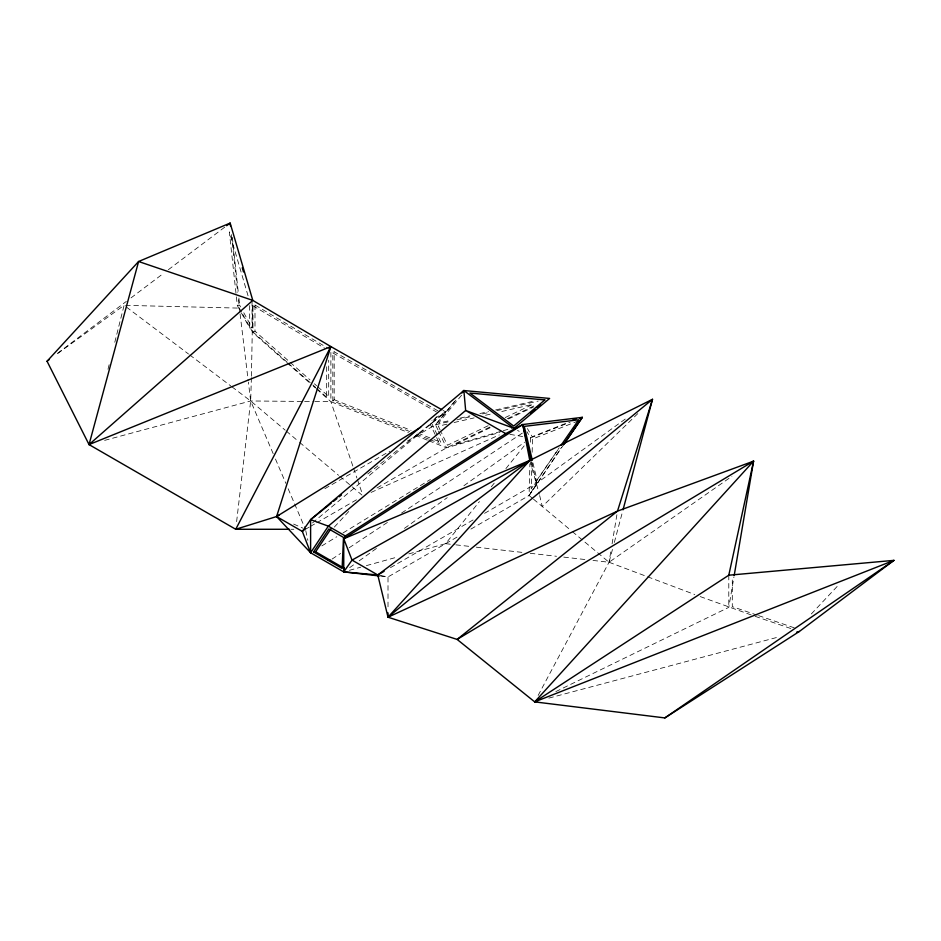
<?xml version="1.0" encoding="UTF-8"?>
<svg xmlns="http://www.w3.org/2000/svg" width="941" height="941" viewBox="0 0 941 941"><rect width="100%" height="100%" fill="white"/><g stroke="black" fill="none" stroke-linecap="round" stroke-linejoin="round"><path stroke-width="0.71" stroke-dasharray="4.71 3.53" d="M532.383 498.248L529.089 495.495L529.889 463.819M530.442 442.223L530.548 437.906L527.007 431.825M531.9 462.49L531.23 488.826L559.166 447.822M532.159 452.245L532.488 439.071L577.256 421.297M251.388 377.67L250.671 400.972L236.238 524.902M251.435 376.212L252.788 303.308M538.146 695.423L609.039 562.259L611.156 549.473M612.097 543.792L617.025 513.962M555.825 691.6L728.793 607.345L733.945 576.951M107.992 369.272L109.427 363.579M114.79 342.265L124.094 305.319L57.719 353.498M592.983 560.436L609.039 562.259L612.814 548.085M614.332 542.428L622.648 511.245M470.912 529.077L529.089 495.495L561.601 447.281M530.571 493.225L536.876 483.062M529.089 495.495L563.236 445.305M557.86 449.904L537.005 479.992L532.641 461.655M436.836 416.604L431.684 423.262L440.764 442.246L439.388 443.387L430.308 424.415L434.613 418.863M407.535 440.941L435.518 424.791L454.703 401.184M408.829 553.873L445.622 543.675L479.416 501.6M491.284 486.815L494.931 482.262M505.893 468.618L524.161 445.869M437.965 429.908L435.518 424.791L456.55 399.384M461.631 395.173L438.506 423.121L449.927 420.486M334.361 527.066L349.205 511.01M811.342 613.944L839.372 584.102M637.81 413.605L542.287 506.517L539.663 495.554M409.711 431.543L332.82 400.854L332.82 352.934L334.184 351.781L440.27 412.17M332.82 400.854L334.184 399.713L334.184 351.781M430.308 424.415L431.684 423.262M312.483 522.937L445.54 411.84L442.988 410.382M367.79 473.958L445.54 411.84L431.872 420.309M57.542 353.322L126.353 301.402M131.022 297.885L163.675 273.231M168.345 269.714L225.487 226.593M484.58 513.315L536.699 483.215L626.506 418.157M349.687 567.623L354.451 564.212M359.215 560.801L377.059 548.003M404.43 528.371L447.257 497.648M463.925 485.697L524.607 442.176M572.328 531.594L609.039 562.259L731.898 476.311M332.055 559.095L340.595 553.449M349.123 547.791L388.139 521.949M401.56 513.068L522.267 433.131L517.538 430.39M321.846 545.898L336.807 536.735M343.053 532.924L430.39 479.487M324.892 488.661L389.739 451.221M305.46 529.277L309.213 527.101M310.471 526.384L315.47 523.49M316.729 522.773L359.309 498.189M376.976 487.979L446.528 447.822L490.143 426.932M390.491 567.635L473.135 519.914M456.997 537.111L388.01 576.939L379.446 575.963M488.144 425.732L447.445 445.234L441.364 432.519M505.211 417.557L532.782 404.348L498.436 412.276M507.317 418.698L535.076 405.406M490.143 427.743L454.785 444.693L501.965 431.06M508.481 418.957L533.371 407.041M371.072 492.425L499.295 434.93M565.459 423.532L532.194 436.742L527.419 428.555M530.548 437.906L570.081 422.215M287.064 362.144L252.964 331.95L252.964 305.79L254.987 305.025L328.691 348.629M252.964 331.95L254.987 331.185L289.087 361.379M316.764 388.445L326.668 397.208L328.691 396.443L328.691 360.215M503.353 430.66L511.681 428.261M428.849 440.764L446.528 447.822L499.93 432.401M349.405 570.328L360.721 567.188M366.378 565.623L397.514 557.001M104.639 440.376L250.671 400.972L303.167 401.431M548.85 698.116L779.583 636.716M459.926 418.18L469.924 415.863M479.922 413.558L488.497 411.582M495.636 409.935L534.194 401.019M435.518 424.791L449.774 421.497M456.903 419.851L472.594 416.228M482.58 413.922L489.708 412.276M496.836 410.629L538.205 401.078M446.916 424.179L438.33 426.167L440.753 431.249M454.068 422.533L474.111 417.898M485.556 415.252L491.284 413.934M236.379 296.874L237.32 305.543L239.684 305.284L241.061 307.778M241.437 313.035L249.671 328.021L252.047 327.762L252.047 301.12M290.934 529.277L293.839 529.277M304.625 401.442L313.377 401.513M314.835 401.525L330.879 401.666L408.429 432.625M125.553 305.355L239.379 308.119L241.496 311.977M445.622 543.675L454.374 544.674M455.832 544.839L470.429 546.498M476.264 547.168L522.949 552.473M530.242 553.296L556.507 556.284M563.8 557.119L587.149 559.766M509.869 434.33L523.655 436.718M380.329 575.469L388.01 576.939L388.01 608.568M757.199 615.155L732.298 606.651L732.298 580.021M758.587 615.626L795.945 628.388M700.222 596.582L753.717 615.849M755.105 616.32L791.087 628.612M609.039 562.259L694.776 594.536M334.184 399.713L411.088 430.402M417.828 433.095L432.672 439.012M434.013 439.553L440.764 442.246M416.463 434.236L428.602 439.082M429.943 439.623L439.388 443.387M415.24 435.33L427.485 440.223M293.639 524.066L302.837 528.113M332.82 352.934L436.377 411.876M252.964 305.79L325.421 348.64M126.435 307.095L188.553 354.028M189.717 354.922L230.745 385.916M231.909 386.798L250.671 400.972L285.158 430.143M533.488 499.165L571.211 530.665M286.276 431.084L298.52 441.435M299.626 442.376L338.584 475.311M339.689 476.252L361.956 495.072M290.193 362.356L309.989 379.893M314.388 383.787L316.588 385.728M317.693 386.704L328.691 396.443M288.169 363.12L315.67 387.469M308.883 382.187L252.788 332.526L242.202 313.259M313.282 386.081L315.482 388.033M316.588 389.009L330.879 401.666L353.122 466.877M243.801 312.777L252.047 327.762M237.32 305.543L240.755 311.777M438.577 431.19L446.528 447.822M273.161 453.644L250.671 400.972L248.377 382.117M275.466 459.043L285.852 483.356M288.158 488.755L304.884 527.925M353.593 468.265L356.91 477.981M357.38 479.369L362.591 494.625M529.771 460.467L539.334 494.178M248.048 295.815L229.333 231.898L236.226 295.427M531.724 462.254L536.699 483.215M305.754 530.653L307.883 540.334M239.908 312.471L238.285 298.038M240.084 313.929L248.201 380.658M232.321 237.414L238.273 292.286M238.908 298.062L239.684 305.284M231.404 234.603L237.661 292.263M728.793 575.21L728.793 607.345M330.879 352.381L330.879 401.666M326.668 366.778L326.668 397.208M254.987 305.025L254.987 331.185M249.671 305.59L249.671 328.021"/><path stroke-width="1.41" d="M343.935 567.588L343.747 571.893L379.446 575.963M734.192 575.504L753.576 461.149L617.496 511.116L388.01 617.202L377.776 574.975L352.028 560.107L343.747 538.758L345.323 535.97L505.729 433.613L522.749 424.532L582.35 417.345L564.059 444.105M289.475 529.277L235.732 529.277L89.042 444.587L47.05 361.25L138.598 261.504L252.788 300.391L330.879 346.582L276.583 516.55L310.612 552.767L343.747 571.893L352.028 560.107L529.771 460.467L652.501 399.313L617.496 511.116L457.126 639.421L534.7 701.88L728.793 575.21L753.576 461.149L457.126 639.421L388.01 617.202L388.01 612.885M623.024 509.834L652.501 399.313L388.01 617.202L529.771 460.467L522.749 424.532L343.747 538.758L343.747 571.893L377.776 574.975L384.128 571.305M89.042 444.587L138.598 261.504L230.157 223.076L252.788 300.391L89.042 444.587L330.879 346.582L441.717 409.664M330.879 346.582L235.732 529.277L276.583 516.55L279.124 515.08M420.698 427.238L276.583 516.55L302.332 531.418L310.612 552.767L328.327 526.16L465.654 410.476L463.866 390.539L549.615 398.443L513.986 428.343L465.654 410.476L505.729 433.613M313.553 551.955L328.856 528.96L343.489 537.405L342.112 568.446L313.553 551.955L315.635 551.802L343.006 567.599M315.635 551.802L330.95 528.807M561.201 445.081L578.715 419.804L524.255 426.379L532.312 460.243M563.259 444.893L582.35 417.345L579.621 418.427M513.986 428.343L463.866 390.539L310.612 519.632L302.332 531.418L305.707 528.595M728.793 575.21L893.95 560.365L799.403 631.446L664.852 717.924L534.7 701.88L753.576 461.149L751.165 462.831M530.665 413.087L535.064 409.394M537.252 407.547L540.557 404.783M310.612 552.767L310.612 519.632L331.197 503.188M333.479 501.365L336.913 498.624M339.195 496.789L341.489 494.966M47.05 361.25L49.379 359.486M226.652 225.711L230.157 223.076L230.463 225.958M377.776 574.975L529.771 460.467L343.747 538.758M664.852 717.924L893.95 560.365L534.7 701.88L537.534 701.127M534.7 701.88L537.346 700.598M796.568 632.199L799.403 631.446M573.104 419.298L575.986 418.945M327.833 560.201L329.915 560.048M310.612 519.632L328.327 526.16L345.323 535.97M242.284 267.773L243.496 271.937M522.749 424.532L531.383 460.867M463.866 390.539L462.031 392.75L463.866 390.539M544.815 399.937L513.704 426.061L469.924 393.044L544.815 399.937"/></g></svg>
